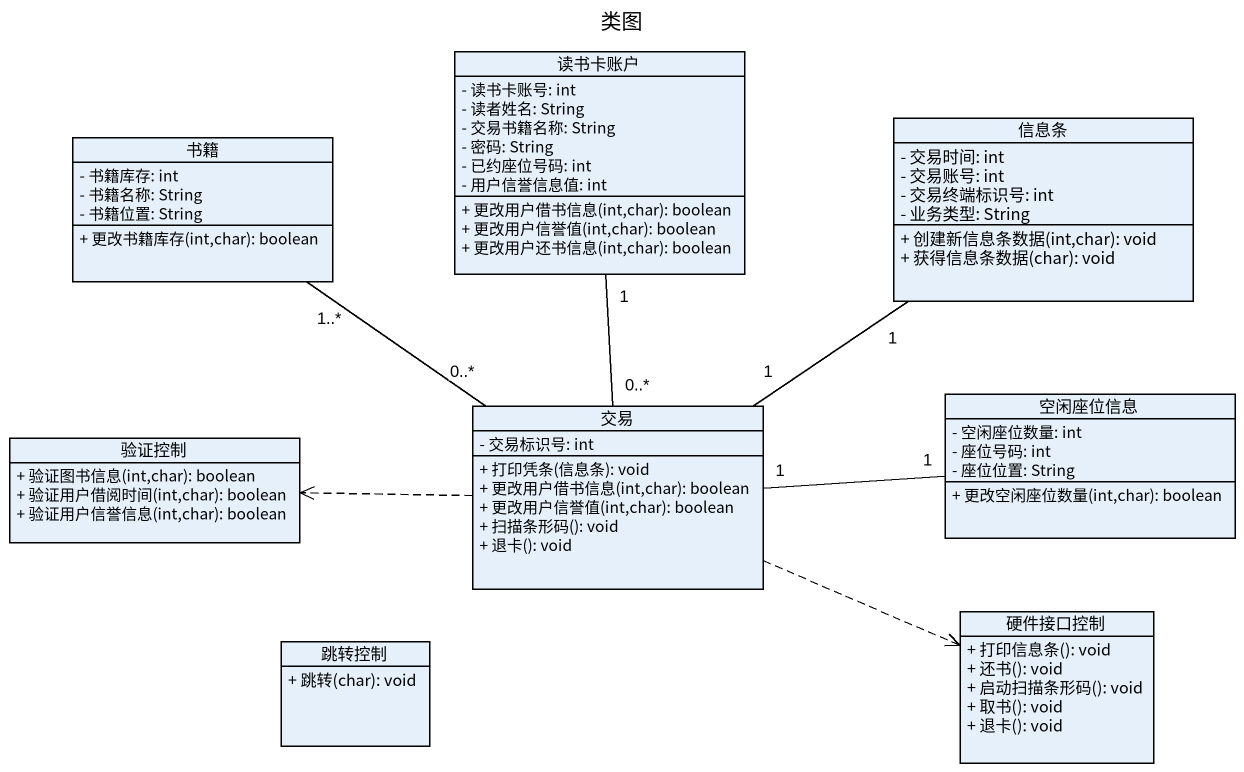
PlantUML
@startuml
title 类图
hide circle
hide empty members
skinparam classAttributeIconSize 0
class 读书卡账户 {
  - 读书卡账号: int
  - 读者姓名: String
  - 交易书籍名称: String
  - 密码: String
  - 已约座位号码: int
  - 用户信誉信息值: int
  + 更改用户借书信息(int,char): boolean
  + 更改用户信誉值(int,char): boolean
  + 更改用户还书信息(int,char): boolean
}
class 书籍 {
  - 书籍库存: int
  - 书籍名称: String
  - 书籍位置: String
  + 更改书籍库存(int,char): boolean
}
class 信息条 {
  - 交易时间: int
  - 交易账号: int
  - 交易终端标识号: int
  - 业务类型: String
  + 创建新信息条数据(int,char): void
  + 获得信息条数据(char): void
}
class 交易 {
  - 交易标识号: int
  + 打印凭条(信息条): void
  + 更改用户借书信息(int,char): boolean
  + 更改用户信誉值(int,char): boolean
  + 扫描条形码(): void
  + 退卡(): void
}
class 空闲座位信息 {
  - 空闲座位数量: int
  - 座位号码: int
  - 座位位置: String
  + 更改空闲座位数量(int,char): boolean
}
class 验证控制 {
  + 验证图书信息(int,char): boolean
  + 验证用户借阅时间(int,char): boolean
  + 验证用户信誉信息(int,char): boolean
}
class 硬件接口控制 {
  + 打印信息条(): void
  + 还书(): void
  + 启动扫描条形码(): void
  + 取书(): void
  + 退卡(): void
}
class 跳转控制 {
  + 跳转(char): void
}
读书卡账户 "1" -- "0..*" 交易
交易 "0..*" -up- "1..*" 书籍
交易 "1" -up- "1" 信息条
交易 "1" -right- "1" 空闲座位信息
交易 .left.> 验证控制
交易 .right.> 硬件接口控制
@enduml
